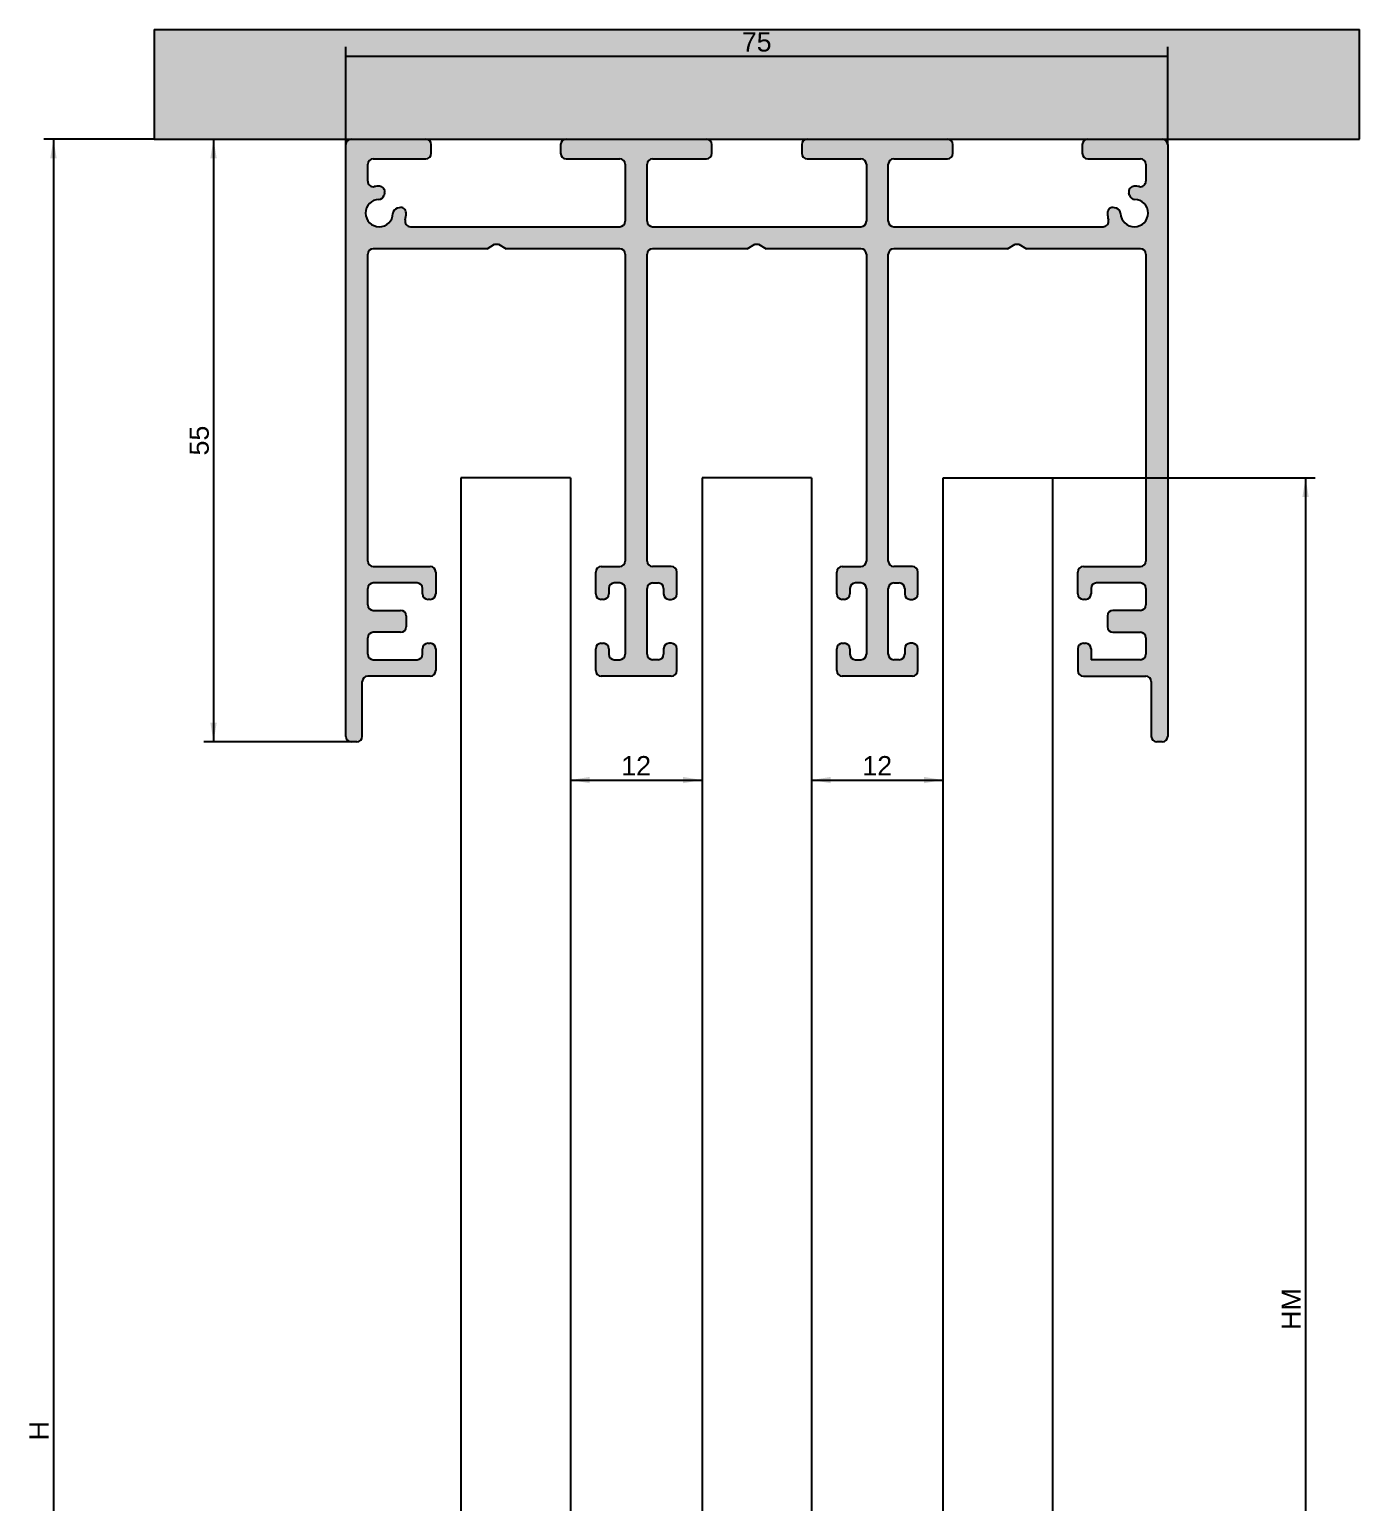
# Model space of a CAD drawing. Header units: millimetres. Extents: x -152 to 557, y 15 to 288.
# Drawn here: x 19.8 to 141.2, y 153.2 to 287.6 of the extents above; entities that cross this region are included whole.
import ezdxf
from ezdxf.enums import TextEntityAlignment as Align

# ---------------------------------------------------------------- set-up
doc = ezdxf.new("R2010")
doc.units = ezdxf.units.MM
doc.layers.add('Default', color=7, linetype='Continuous')
doc.layers.add('DV1_Default', color=7, linetype='Continuous')
doc.styles.add('SEACAD_Arial', font='arial.ttf')
doc.dimstyles.new('ISO', dxfattribs={"dimtxt": 1.75, "dimasz": 1.75, "dimexe": 0.875, "dimexo": 0, "dimgap": 0.4375, "dimtad": 1, "dimtxsty": 'SEACAD_Arial', "dimblk1": '_SE_FILLED', "dimblk2": '_SE_FILLED', "dimsah": 1, "dimcen": 0.875, "dimadec": 0, "dimazin": 0, "dimtfac": 0.5, "dimtdec": 3, "dimtmove": 0, "dimatfit": 3, "dimfxl": 1, "dimarcsym": 0})

# ---------------------------------------------------------------- blocks, each defined once
blk = doc.blocks.new('SE')
at = {"layer": 'DV1_Default', "linetype": 'Continuous'}
blk.add_hatch(color=7, dxfattribs=at).paths.add_polyline_path([(141.1754747988198, 287.5853776399903), (31.17547479870224, 287.5853776399903), (31.17547479872274, 277.5853776399903), (141.1754747988396, 277.5853776399903)])
h = blk.add_hatch(color=7, dxfattribs=at)
edge = h.paths.add_edge_path()
edge.add_line((74.1716420358798, 275.2853776399903), (74.1716420358798, 270.0853776399903))
edge.add_arc((73.6716420358798, 270.0853776399903), 0.5000000000000004, 270, 360, ccw=False)
edge.add_line((73.6716420358798, 269.5853776399903), (54.57854332275965, 269.5853776399903))
edge.add_arc((54.57854332275964, 270.0853776399903), 0.5000000000000004, 165.2716043991028, 270, ccw=False)
edge.add_arc((51.72547479922222, 270.8353776399903), 2.449999999999996, 345.2716043991127, 360.1428344550762)
edge.add_arc((53.67546873988545, 270.8402388514315), 0.4999999999999971, 0.1428344550812645, 105)
edge.add_line((53.54605921733418, 271.3232017645761), (53.34538165582597, 271.2694303740309))
edge.add_arc((53.47479117837725, 270.7864674608864), 0.5000000000000022, 105, 178.3984504009767)
edge.add_arc((51.72547479922222, 270.8353776399903), 1.249999999999997, 91.6015495990203, 358.3984504009806, ccw=False)
edge.add_arc((51.67656462011829, 272.5846940191453), 0.4999999999999987, 271.60154959902, 344.9999999999989)
edge.add_line((52.15952753326282, 272.4552844965941), (52.213298923808, 272.6559620581023))
edge.add_arc((51.73033601066346, 272.7853715806535), 0.4999999999999986, 344.9999999999989, 449.8571655449237)
edge.add_arc((51.72547479922222, 270.8353776399903), 2.45000000000001, 89.85716554492396, 100.7451386598445)
edge.add_arc((51.17547479922222, 273.7336529892282), 0.4999999999999961, 180.0004510560651, 280.745138659844, ccw=False)
edge.add_line((50.67547479923773, 273.7336490530215), (50.67547479922222, 275.2853776399904))
edge.add_arc((51.17547479922222, 275.2853776399903), 0.5000000000000004, 90, 180, ccw=False)
edge.add_line((51.17547479922222, 275.7853776399903), (55.97547479922221, 275.7853776399903))
edge.add_arc((55.97547479922221, 276.2853776399903), 0.5000000000000004, 270, 360)
edge.add_line((56.47547479922221, 276.2853776399903), (56.47547479922221, 277.0853776399903))
edge.add_arc((55.97547479922221, 277.0853776399903), 0.5000000000000004, 0, 90)
edge.add_line((55.97547479922221, 277.5853776399903), (49.17547479922221, 277.5853776399903))
edge.add_arc((49.17547479922222, 277.0853776399903), 0.5000000000000004, 90, 180)
edge.add_line((48.67547479922222, 277.0853776399903), (48.67547479922221, 223.0853776399903))
edge.add_arc((49.17547479922221, 223.0853776399903), 0.5000000000000004, 180, 270)
edge.add_line((49.17547479922221, 222.5853776399903), (49.67547479922221, 222.5853776399903))
edge.add_arc((49.67547479922221, 223.0853776399903), 0.5000000000000004, 270, 360)
edge.add_line((50.17547479922221, 223.0853776399903), (50.17547479922221, 228.0853776399903))
edge.add_arc((50.67547479922221, 228.0853776399903), 0.5000000000000004, 90, 180, ccw=False)
edge.add_line((50.67547479922221, 228.5853776399903), (56.37547479922221, 228.5853776399903))
edge.add_arc((56.37547479922221, 229.0853776399903), 0.5000000000000004, 270, 360)
edge.add_line((56.87547479922221, 229.0853776399903), (56.87547479922221, 231.0853776399903))
edge.add_arc((56.37547479922221, 231.0853776399903), 0.5000000000000004, 0, 90)
edge.add_line((56.37547479922221, 231.5853776399903), (56.17547479922221, 231.5853776399903))
edge.add_arc((56.17547479922222, 231.0853776399903), 0.5000000000000004, 90, 180)
edge.add_line((55.67547479922222, 231.0853776399903), (55.67547479922222, 230.5853776399903))
edge.add_arc((55.17547479922221, 230.5853776399903), 0.5000000000000004, 270, 360, ccw=False)
edge.add_line((55.17547479922221, 230.0853776399903), (51.17547479922221, 230.0853776399903))
edge.add_arc((51.17547479922221, 230.5853776399903), 0.5000000000000004, 180, 270, ccw=False)
edge.add_line((50.67547479922221, 230.5853776399903), (50.67547479922221, 232.0853776399903))
edge.add_arc((51.17547479922221, 232.0853776399903), 0.5000000000000004, 90, 180, ccw=False)
edge.add_line((51.17547479922221, 232.5853776399903), (53.67547479922222, 232.5853776399903))
edge.add_arc((53.67547479922222, 233.0853776399903), 0.5000000000000004, 270, 360)
edge.add_line((54.17547479922222, 233.0853776399903), (54.17547479922222, 234.0853776399903))
edge.add_arc((53.67547479922222, 234.0853776399903), 0.5000000000000004, 0, 90)
edge.add_line((53.67547479922222, 234.5853776399903), (51.17547479922221, 234.5853776399903))
edge.add_arc((51.17547479922221, 235.0853776399903), 0.5000000000000004, 180, 270, ccw=False)
edge.add_line((50.67547479922221, 235.0853776399903), (50.67547479922221, 236.5853776399903))
edge.add_arc((51.17547479922221, 236.5853776399903), 0.5000000000000004, 90, 180, ccw=False)
edge.add_line((51.17547479922221, 237.0853776399903), (55.17547479922221, 237.0853776399903))
edge.add_arc((55.17547479922221, 236.5853776399903), 0.5000000000000004, 0, 90, ccw=False)
edge.add_line((55.67547479922222, 236.5853776399903), (55.67547479922222, 236.0853776399903))
edge.add_arc((56.17547479922222, 236.0853776399903), 0.5000000000000004, 180, 270)
edge.add_line((56.17547479922222, 235.5853776399903), (56.37547479922222, 235.5853776399903))
edge.add_arc((56.37547479922221, 236.0853776399903), 0.5000000000000004, 270, 360)
edge.add_line((56.87547479922221, 236.0853776399903), (56.87547479922221, 238.0853776399903))
edge.add_arc((56.37547479922221, 238.0853776399903), 0.5000000000000004, 0, 89.99999999999918)
edge.add_line((56.37547479922222, 238.5853776399903), (51.17547479922221, 238.5853776399903))
edge.add_arc((51.17547479922221, 239.0853776399903), 0.5000000000000004, 180, 270, ccw=False)
edge.add_line((50.67547479922221, 239.0853776399903), (50.67547479922221, 267.0853776399903))
edge.add_arc((51.17547479922221, 267.0853776399903), 0.5000000000000004, 90, 180, ccw=False)
edge.add_line((51.17547479922221, 267.5853776399903), (61.55753301376657, 267.5853776399903))
edge.add_line((61.55753301376657, 267.5853776399903), (62.25035333679413, 267.9853776399903))
edge.add_line((62.25035333679413, 267.9853776399903), (62.59676349830789, 267.9853776399903))
edge.add_line((62.59676349830789, 267.9853776399903), (63.28958382133547, 267.5853776399903))
edge.add_line((63.28958382133547, 267.5853776399903), (73.6716420358798, 267.5853776399903))
edge.add_arc((73.6716420358798, 267.0853776399903), 0.5000000000000004, 0, 90, ccw=False)
edge.add_line((74.1716420358798, 267.0853776399903), (74.17164203587978, 239.0853776399903))
edge.add_arc((73.67164203587978, 239.0853776399903), 0.5000000000000004, 270, 360, ccw=False)
edge.add_line((73.67164203587978, 238.5853776399903), (71.97164203587978, 238.5853776399903))
edge.add_arc((71.97164203587977, 238.0853776399903), 0.5000000000000004, 90, 180)
edge.add_line((71.47164203587977, 238.0853776399903), (71.47164203587978, 236.0853776399903))
edge.add_arc((71.97164203587977, 236.0853776399903), 0.5000000000000004, 180, 270)
edge.add_line((71.97164203587977, 235.5853776399903), (72.17164203587977, 235.5853776399903))
edge.add_arc((72.17164203587978, 236.0853776399903), 0.5000000000000004, 270, 360)
edge.add_line((72.67164203587978, 236.0853776399903), (72.67164203587978, 236.5853776399903))
edge.add_arc((73.17164203587978, 236.5853776399903), 0.499999999999997, 90, 180, ccw=False)
edge.add_line((73.17164203587978, 237.0853776399903), (73.67164203587978, 237.0853776399903))
edge.add_arc((73.67164203587978, 236.5853776399903), 0.5000000000000004, 0, 90, ccw=False)
edge.add_line((74.17164203587978, 236.5853776399903), (74.17164203587978, 230.5853776399903))
edge.add_arc((73.67164203587978, 230.5853776399903), 0.5000000000000004, 270, 360, ccw=False)
edge.add_line((73.67164203587978, 230.0853776399903), (73.17164203587978, 230.0853776399903))
edge.add_arc((73.17164203587978, 230.5853776399903), 0.5000000000000004, 180, 270, ccw=False)
edge.add_line((72.67164203587978, 230.5853776399903), (72.67164203587978, 231.0853776399903))
edge.add_arc((72.17164203587978, 231.0853776399903), 0.499999999999997, 0, 90)
edge.add_line((72.17164203587978, 231.5853776399903), (71.97164203587978, 231.5853776399903))
edge.add_arc((71.97164203587977, 231.0853776399903), 0.5000000000000004, 90, 180)
edge.add_line((71.47164203587977, 231.0853776399903), (71.47164203587977, 229.0853776399903))
edge.add_arc((71.97164203587977, 229.0853776399903), 0.5000000000000004, 180, 270)
edge.add_line((71.97164203587977, 228.5853776399903), (78.37164203587976, 228.5853776399903))
edge.add_arc((78.37164203587976, 229.0853776399903), 0.5000000000000004, 270, 360)
edge.add_line((78.87164203587976, 229.0853776399903), (78.87164203587976, 231.0853776399903))
edge.add_arc((78.37164203587976, 231.0853776399903), 0.499999999999997, 0, 90)
edge.add_line((78.37164203587976, 231.5853776399903), (78.17164203587977, 231.5853776399903))
edge.add_arc((78.17164203587977, 231.0853776399903), 0.5000000000000004, 90, 180)
edge.add_line((77.67164203587977, 231.0853776399903), (77.67164203587977, 230.5853776399903))
edge.add_arc((77.17164203587978, 230.5853776399903), 0.499999999999997, 270, 360, ccw=False)
edge.add_line((77.17164203587978, 230.0853776399903), (76.67164203587978, 230.0853776399903))
edge.add_arc((76.67164203587977, 230.5853776399903), 0.5000000000000004, 180, 270, ccw=False)
edge.add_line((76.17164203587977, 230.5853776399903), (76.17164203587978, 236.5853776399903))
edge.add_arc((76.67164203587977, 236.5853776399903), 0.499999999999997, 90, 180, ccw=False)
edge.add_line((76.67164203587977, 237.0853776399903), (77.17164203587977, 237.0853776399903))
edge.add_arc((77.17164203587978, 236.5853776399903), 0.5000000000000004, 0, 90, ccw=False)
edge.add_line((77.67164203587978, 236.5853776399903), (77.67164203587977, 236.0853776399903))
edge.add_arc((78.17164203587977, 236.0853776399903), 0.5000000000000004, 180, 270)
edge.add_line((78.17164203587977, 235.5853776399903), (78.37164203587976, 235.5853776399903))
edge.add_arc((78.37164203587976, 236.0853776399903), 0.5000000000000004, 270, 360)
edge.add_line((78.87164203587976, 236.0853776399903), (78.87164203587976, 238.0853776399903))
edge.add_arc((78.37164203587976, 238.0853776399903), 0.499999999999997, 0, 90)
edge.add_line((78.37164203587976, 238.5853776399903), (76.67164203587977, 238.5853776399903))
edge.add_arc((76.67164203587977, 239.0853776399903), 0.5000000000000004, 180, 270, ccw=False)
edge.add_line((76.17164203587977, 239.0853776399903), (76.17164203587978, 267.0853776399903))
edge.add_arc((76.67164203587978, 267.0853776399903), 0.5000000000000004, 90, 180, ccw=False)
edge.add_line((76.67164203587978, 267.5853776399903), (85.30561663209548, 267.5853776399903))
edge.add_line((85.30561663209548, 267.5853776399903), (85.99843695512304, 267.9853776399903))
edge.add_line((85.99843695512304, 267.9853776399903), (86.34484711663679, 267.9853776399903))
edge.add_line((86.34484711663679, 267.9853776399903), (87.03766743966435, 267.5853776399903))
edge.add_line((87.03766743966435, 267.5853776399903), (95.67164203588005, 267.5853776399903))
edge.add_arc((95.67164203588005, 267.0853776399903), 0.5000000000000004, 0, 90, ccw=False)
edge.add_line((96.17164203588005, 267.0853776399903), (96.17164203588005, 239.0853776399903))
edge.add_arc((95.67164203588005, 239.0853776399903), 0.5000000000000004, 270, 360, ccw=False)
edge.add_line((95.67164203588005, 238.5853776399903), (93.97164203588005, 238.5853776399903))
edge.add_arc((93.97164203588001, 238.0853776399903), 0.5000000000000004, 90, 180)
edge.add_line((93.47164203588001, 238.0853776399903), (93.47164203588005, 236.0853776399903))
edge.add_arc((93.97164203588001, 236.0853776399903), 0.4999999999999935, 180, 270)
edge.add_line((93.97164203588001, 235.5853776399903), (94.17164203588005, 235.5853776399903))
edge.add_arc((94.17164203588005, 236.0853776399903), 0.5000000000000004, 270, 360)
edge.add_line((94.67164203588005, 236.0853776399903), (94.67164203588005, 236.5853776399903))
edge.add_arc((95.17164203588005, 236.5853776399903), 0.5000000000000004, 90, 180, ccw=False)
edge.add_line((95.17164203588005, 237.0853776399903), (95.67164203588005, 237.0853776399903))
edge.add_arc((95.67164203588005, 236.5853776399903), 0.5000000000000004, 0, 90, ccw=False)
edge.add_line((96.17164203588005, 236.5853776399903), (96.17164203588005, 230.5853776399903))
edge.add_arc((95.67164203588005, 230.5853776399903), 0.4999999999999935, 270, 360, ccw=False)
edge.add_line((95.67164203588005, 230.0853776399903), (95.17164203588005, 230.0853776399903))
edge.add_arc((95.17164203588005, 230.5853776399903), 0.5000000000000004, 180, 270, ccw=False)
edge.add_line((94.67164203588005, 230.5853776399903), (94.67164203588005, 231.0853776399903))
edge.add_arc((94.17164203588005, 231.0853776399903), 0.4999999999999935, 0, 90)
edge.add_line((94.17164203588005, 231.5853776399903), (93.97164203588005, 231.5853776399903))
edge.add_arc((93.97164203588001, 231.0853776399903), 0.5000000000000004, 90, 180)
edge.add_line((93.47164203588001, 231.0853776399903), (93.47164203588005, 229.0853776399903))
edge.add_arc((93.97164203588001, 229.0853776399903), 0.4999999999999935, 180, 270)
edge.add_line((93.97164203588001, 228.5853776399903), (100.37164203588, 228.5853776399903))
edge.add_arc((100.37164203588, 229.0853776399903), 0.5000000000000004, 270, 360)
edge.add_line((100.87164203588, 229.0853776399903), (100.87164203588, 231.0853776399903))
edge.add_arc((100.37164203588, 231.0853776399903), 0.5000000000000004, 0, 90)
edge.add_line((100.37164203588, 231.5853776399903), (100.17164203588, 231.5853776399903))
edge.add_arc((100.17164203588, 231.0853776399903), 0.5000000000000004, 90, 180)
edge.add_line((99.67164203588005, 231.0853776399903), (99.67164203588005, 230.5853776399903))
edge.add_arc((99.17164203588005, 230.5853776399903), 0.5000000000000004, 270, 360, ccw=False)
edge.add_line((99.17164203588005, 230.0853776399903), (98.67164203588005, 230.0853776399903))
edge.add_arc((98.67164203588005, 230.5853776399903), 0.5000000000000004, 180, 270, ccw=False)
edge.add_line((98.17164203588005, 230.5853776399903), (98.17164203588005, 236.5853776399903))
edge.add_arc((98.67164203588005, 236.5853776399903), 0.5000000000000004, 90, 180, ccw=False)
edge.add_line((98.67164203588005, 237.0853776399903), (99.17164203588005, 237.0853776399903))
edge.add_arc((99.17164203588005, 236.5853776399903), 0.5000000000000004, 0, 90, ccw=False)
edge.add_line((99.67164203588005, 236.5853776399903), (99.67164203588005, 236.0853776399903))
edge.add_arc((100.17164203588, 236.0853776399903), 0.5000000000000004, 180, 270)
edge.add_line((100.17164203588, 235.5853776399903), (100.37164203588, 235.5853776399903))
edge.add_arc((100.37164203588, 236.0853776399903), 0.5000000000000004, 270, 360)
edge.add_line((100.87164203588, 236.0853776399903), (100.87164203588, 238.0853776399903))
edge.add_arc((100.37164203588, 238.0853776399903), 0.5000000000000004, 0, 90)
edge.add_line((100.37164203588, 238.5853776399903), (98.67164203588005, 238.5853776399903))
edge.add_arc((98.67164203588005, 239.0853776399903), 0.5000000000000004, 180, 270, ccw=False)
edge.add_line((98.17164203588005, 239.0853776399903), (98.17164203588005, 267.0853776399903))
edge.add_arc((98.67164203588005, 267.0853776399903), 0.5000000000000004, 90, 180, ccw=False)
edge.add_line((98.67164203588005, 267.5853776399903), (109.0575330137667, 267.5853776399902))
edge.add_line((109.0575330137667, 267.5853776399902), (109.7503533367942, 267.9853776399903))
edge.add_line((109.7503533367942, 267.9853776399903), (110.096763498308, 267.9853776399903))
edge.add_line((110.096763498308, 267.9853776399903), (110.7895838213356, 267.5853776399903))
edge.add_line((110.7895838213356, 267.5853776399903), (121.1754747992222, 267.5853776399903))
edge.add_arc((121.1754747992222, 267.0853776399903), 0.4999999999999727, 0, 90, ccw=False)
edge.add_line((121.6754747992222, 267.0853776399903), (121.6754747992222, 239.0853776399903))
edge.add_arc((121.1754747992222, 239.0853776399903), 0.5000000000000004, 270, 360, ccw=False)
edge.add_line((121.1754747992222, 238.5853776399903), (115.9754747992222, 238.5853776399903))
edge.add_arc((115.9754747992222, 238.0853776399903), 0.5000000000000004, 90, 180)
edge.add_line((115.4754747992222, 238.0853776399903), (115.4754747992222, 236.0853776399903))
edge.add_arc((115.9754747992222, 236.0853776399903), 0.5000000000000004, 180, 270)
edge.add_line((115.9754747992222, 235.5853776399903), (116.1754747992222, 235.5853776399903))
edge.add_arc((116.1754747992222, 236.0853776399903), 0.4999999999999727, 270, 360)
edge.add_line((116.6754747992222, 236.0853776399903), (116.6754747992222, 236.5853776399903))
edge.add_arc((117.1754747992222, 236.5853776399903), 0.5000000000000004, 90, 180, ccw=False)
edge.add_line((117.1754747992222, 237.0853776399903), (121.1754747992222, 237.0853776399903))
edge.add_arc((121.1754747992222, 236.5853776399903), 0.5000000000000004, 0, 90, ccw=False)
edge.add_line((121.6754747992222, 236.5853776399903), (121.6754747992222, 235.0853776399903))
edge.add_arc((121.1754747992222, 235.0853776399903), 0.5000000000000004, 270, 360, ccw=False)
edge.add_line((121.1754747992222, 234.5853776399903), (118.6754747992222, 234.5853776399903))
edge.add_arc((118.6754747992222, 234.0853776399903), 0.5000000000000004, 90, 180)
edge.add_line((118.1754747992222, 234.0853776399903), (118.1754747992222, 233.0853776399903))
edge.add_arc((118.6754747992222, 233.0853776399903), 0.5000000000000004, 180, 270)
edge.add_line((118.6754747992222, 232.5853776399903), (121.1754747992222, 232.5853776399903))
edge.add_arc((121.1754747992222, 232.0853776399903), 0.5000000000000004, 0, 90, ccw=False)
edge.add_line((121.6754747992222, 232.0853776399903), (121.6754747992222, 230.5853776399903))
edge.add_arc((121.1754747992222, 230.5853776399903), 0.5000000000000004, 270, 360, ccw=False)
edge.add_line((121.1754747992222, 230.0853776399903), (116.6754747992222, 230.0853776399903))
edge.add_line((116.6754747992222, 230.0853776399903), (116.6754747992222, 231.0853776399903))
edge.add_arc((116.1754747992222, 231.0853776399903), 0.5000000000000004, 0, 90)
edge.add_line((116.1754747992222, 231.5853776399903), (115.9754747992222, 231.5853776399903))
edge.add_arc((115.9754747992222, 231.0853776399903), 0.5000000000000004, 90, 180)
edge.add_line((115.4754747992222, 231.0853776399903), (115.4754747992222, 229.0853776399903))
edge.add_arc((115.9754747992222, 229.0853776399903), 0.5000000000000004, 180, 270)
edge.add_line((115.9754747992222, 228.5853776399903), (121.6754747992222, 228.5853776399903))
edge.add_arc((121.6754747992222, 228.0853776399903), 0.5000000000000004, 0, 90, ccw=False)
edge.add_line((122.1754747992222, 228.0853776399903), (122.1754747992222, 223.0853776399903))
edge.add_arc((122.6754747992222, 223.0853776399903), 0.5000000000000004, 180, 270)
edge.add_line((122.6754747992222, 222.5853776399903), (123.1754747992222, 222.5853776399903))
edge.add_arc((123.1754747992222, 223.0853776399903), 0.5000000000000004, 270, 360)
edge.add_line((123.6754747992222, 223.0853776399903), (123.6754747992222, 277.0853776399903))
edge.add_arc((123.1754747992222, 277.0853776399903), 0.5000000000000004, 0, 90)
edge.add_line((123.1754747992222, 277.5853776399903), (116.3754747992222, 277.5853776399903))
edge.add_arc((116.3754747992222, 277.0853776399903), 0.5000000000000004, 90, 180)
edge.add_line((115.8754747992222, 277.0853776399903), (115.8754747992222, 276.2853776399903))
edge.add_arc((116.3754747992222, 276.2853776399903), 0.5000000000000004, 180, 270)
edge.add_line((116.3754747992222, 275.7853776399903), (121.1754747992222, 275.7853776399903))
edge.add_arc((121.1754747992222, 275.2853776399903), 0.5000000000000004, 0, 90, ccw=False)
edge.add_line((121.6754747992222, 275.2853776399903), (121.6754747992222, 273.7336490530213))
edge.add_arc((121.1754747992222, 273.7336529892282), 0.5000000000154942, 259.2548613401567, 359.99954894392835, ccw=False)
edge.add_arc((120.6254747992222, 270.8353776399903), 2.449999999999982, 79.25486134015541, 90.1428344550769)
edge.add_arc((120.620613587781, 272.7853715806535), 0.4999999999999901, 90.14283445507805, 195.0000000000016)
edge.add_line((120.1376506746364, 272.6559620581023), (120.1914220651816, 272.4552844965941))
edge.add_arc((120.6743849783261, 272.5846940191453), 0.5000000000000058, 195.0000000000007, 268.3984504009816)
edge.add_arc((120.6254747992222, 270.8353776399903), 1.249999999999997, -178.39845040098055, 88.39845040097998, ccw=False)
edge.add_arc((118.8761584200672, 270.7864674608863), 0.4999999999999993, 1.601549599029845, 75.00000000000243)
edge.add_line((119.0055679426185, 271.2694303740309), (118.8048903811102, 271.3232017645761))
edge.add_arc((118.675480858559, 270.8402388514315), 0.5000000000000022, 74.99999999999926, 179.8571655449187)
edge.add_arc((120.6254747992222, 270.8353776399903), 2.45000000000001, 179.8571655449238, 194.7283956008885)
edge.add_arc((117.7724062756848, 270.0853776399903), 0.4999999999999986, -90, 14.728395600890678, ccw=False)
edge.add_line((117.7724062756848, 269.5853776399903), (98.67164203588005, 269.5853776399903))
edge.add_arc((98.67164203588005, 270.0853776399903), 0.4999999999999727, 180, 270, ccw=False)
edge.add_line((98.17164203588007, 270.0853776399903), (98.17164203588005, 275.2853776399903))
edge.add_arc((98.67164203588005, 275.2853776399903), 0.5000000000000004, 90, 180, ccw=False)
edge.add_line((98.67164203588005, 275.7853776399903), (103.57164203588, 275.7853776399903))
edge.add_arc((103.57164203588, 276.2853776399903), 0.5000000000000004, 270, 360)
edge.add_line((104.07164203588, 276.2853776399903), (104.07164203588, 277.0853776399903))
edge.add_arc((103.57164203588, 277.0853776399903), 0.5000000000000004, 0, 90)
edge.add_line((103.57164203588, 277.5853776399903), (90.77164203588006, 277.5853776399903))
edge.add_arc((90.77164203588006, 277.0853776399903), 0.5000000000000004, 90, 180)
edge.add_line((90.27164203588006, 277.0853776399903), (90.27164203588005, 276.2853776399903))
edge.add_arc((90.77164203588005, 276.2853776399903), 0.5000000000000004, 180, 270)
edge.add_line((90.77164203588005, 275.7853776399903), (95.67164203588005, 275.7853776399903))
edge.add_arc((95.67164203588005, 275.2853776399903), 0.5000000000000004, 0, 90, ccw=False)
edge.add_line((96.17164203588005, 275.2853776399903), (96.17164203588005, 270.0853776399903))
edge.add_arc((95.67164203588005, 270.0853776399903), 0.5000000000000004, 270, 360, ccw=False)
edge.add_line((95.67164203588005, 269.5853776399903), (76.67164203587978, 269.5853776399903))
edge.add_arc((76.67164203587978, 270.0853776399903), 0.5000000000000004, 180, 270, ccw=False)
edge.add_line((76.17164203587978, 270.0853776399903), (76.17164203587978, 275.2853776399903))
edge.add_arc((76.67164203587978, 275.2853776399903), 0.5000000000000004, 90, 180, ccw=False)
edge.add_line((76.67164203587978, 275.7853776399903), (81.57164203587979, 275.7853776399903))
edge.add_arc((81.57164203587979, 276.2853776399903), 0.5000000000000004, 270, 360)
edge.add_line((82.07164203587979, 276.2853776399903), (82.07164203587979, 277.0853776399903))
edge.add_arc((81.57164203587979, 277.0853776399903), 0.5000000000000004, 0, 90)
edge.add_line((81.57164203587979, 277.5853776399903), (68.7716420358798, 277.5853776399903))
edge.add_arc((68.7716420358798, 277.0853776399903), 0.4999999999999727, 90, 180)
edge.add_line((68.27164203587982, 277.0853776399903), (68.2716420358798, 276.2853776399903))
edge.add_arc((68.7716420358798, 276.2853776399903), 0.5000000000000004, 180, 270)
edge.add_line((68.7716420358798, 275.7853776399903), (73.6716420358798, 275.7853776399903))
edge.add_arc((73.6716420358798, 275.2853776399903), 0.4999999999999727, 0, 90, ccw=False)
at = {"layer": 'DV1_Default', "color": 7, "linetype": 'Continuous'}
for p, q in [((31.1754747987, 287.58537764), (141.1754747988, 287.58537764)), ((31.1754747987, 287.58537764), (31.1754747987, 277.58537764)), ((141.1754747988, 277.58537764), (141.1754747988, 287.58537764)), ((31.1754747987, 277.58537764), (141.1754747988, 277.58537764)), ((48.6754747992, 223.08537764), (48.6754747992, 277.08537764)), ((49.1754747992, 277.58537764), (55.9754747992, 277.58537764)), ((56.4754747992, 276.28537764), (56.4754747992, 277.08537764)), ((68.2716420359, 277.08537764), (68.2716420359, 276.28537764)), ((68.7716420359, 277.58537764), (81.5716420359, 277.58537764)), ((82.0716420359, 276.28537764), (82.0716420359, 277.08537764)), ((90.2716420359, 277.08537764), (90.2716420359, 276.28537764)), ((104.0716420359, 276.28537764), (104.0716420359, 277.08537764)), ((115.8754747992, 277.08537764), (115.8754747992, 276.28537764)), ((116.3754747992, 277.58537764), (123.1754747992, 277.58537764)), ((123.6754747992, 277.08537764), (123.6754747992, 223.08537764)), ((51.1754747992, 275.78537764), (55.9754747992, 275.78537764)), ((68.7716420359, 275.78537764), (73.6716420359, 275.78537764)), ((76.6716420359, 275.78537764), (81.5716420359, 275.78537764)), ((90.7716420359, 275.78537764), (95.6716420359, 275.78537764)), ((98.6716420359, 275.78537764), (103.5716420359, 275.78537764)), ((116.3754747992, 275.78537764), (121.1754747992, 275.78537764)), ((50.6754747992, 273.733649053), (50.6754747992, 275.28537764)), ((74.1716420359, 275.28537764), (74.1716420359, 270.08537764)), ((76.1716420359, 270.08537764), (76.1716420359, 275.28537764)), ((96.1716420359, 275.28537764), (96.1716420359, 270.08537764)), ((98.1716420359, 270.08537764), (98.1716420359, 275.28537764)), ((121.6754747992, 275.28537764), (121.6754747992, 273.733649053)), ((52.2132989238, 272.6559620581), (52.1595275333, 272.4552844966)), ((120.1914220652, 272.4552844966), (120.1376506746, 272.6559620581)), ((53.5460592173, 271.3232017646), (53.3453816558, 271.269430374)), ((119.0055679426, 271.269430374), (118.8048903811, 271.3232017646)), ((54.57854332279999, 269.58537764), (73.6716420359, 269.58537764)), ((76.6716420359, 269.58537764), (95.6716420359, 269.58537764)), ((98.6716420359, 269.58537764), (117.7724062757, 269.58537764)), ((61.5575330138, 267.58537764), (51.1754747992, 267.58537764)), ((61.5575330138, 267.58537764), (62.2503533368, 267.98537764)), ((62.2503533368, 267.98537764), (62.5967634983, 267.98537764)), ((62.5967634983, 267.98537764), (63.2895838213, 267.58537764)), ((73.6716420359, 267.58537764), (63.2895838213, 267.58537764)), ((85.3056166321, 267.58537764), (76.6716420359, 267.58537764)), ((85.3056166321, 267.58537764), (85.9984369551, 267.98537764)), ((85.9984369551, 267.98537764), (86.3448471166, 267.98537764)), ((86.3448471166, 267.98537764), (87.03766743969999, 267.58537764)), ((95.6716420359, 267.58537764), (87.03766743969999, 267.58537764)), ((109.0575330138, 267.58537764), (98.6716420359, 267.58537764)), ((109.0575330138, 267.58537764), (109.7503533368, 267.98537764)), ((109.7503533368, 267.98537764), (110.0967634983, 267.98537764)), ((110.0967634983, 267.98537764), (110.7895838213, 267.58537764)), ((121.1754747992, 267.58537764), (110.7895838213, 267.58537764)), ((50.6754747992, 239.08537764), (50.6754747992, 267.08537764)), ((74.1716420359, 267.08537764), (74.1716420359, 239.08537764)), ((76.1716420359, 239.08537764), (76.1716420359, 267.08537764)), ((96.1716420359, 267.08537764), (96.1716420359, 239.08537764)), ((98.1716420359, 239.08537764), (98.1716420359, 267.08537764)), ((121.6754747992, 267.08537764), (121.6754747992, 239.08537764)), ((59.1754747987, 246.6853045314), (59.1754747987, 117.1853045314)), ((69.1754747987, 246.6853045314), (59.1754747987, 246.6853045314)), ((69.1754747987, 246.6853045314), (69.1754747987, 117.1853045314)), ((81.1754747987, 246.6853045308), (81.1754747987, 117.1853045308)), ((91.17547479870001, 246.6853045308), (81.1754747987, 246.6853045308)), ((91.17547479870001, 246.6853045308), (91.17547479870001, 117.1853045308)), ((103.1754747995, 117.1853045314), (103.1754747995, 246.6853045314)), ((103.1754747995, 246.6853045314), (113.1754747995, 246.6853045314)), ((113.1754747995, 117.1853045314), (113.1754747995, 246.6853045314)), ((51.1754747992, 238.58537764), (56.3754747992, 238.58537764)), ((56.8754747992, 238.08537764), (56.8754747992, 236.08537764)), ((71.4716420359, 236.08537764), (71.4716420359, 238.08537764)), ((71.9716420359, 238.58537764), (73.6716420359, 238.58537764)), ((78.3716420359, 238.58537764), (76.6716420359, 238.58537764)), ((78.8716420359, 236.08537764), (78.8716420359, 238.08537764)), ((93.4716420359, 236.08537764), (93.4716420359, 238.08537764)), ((93.9716420359, 238.58537764), (95.6716420359, 238.58537764)), ((100.3716420359, 238.58537764), (98.6716420359, 238.58537764)), ((100.8716420359, 236.08537764), (100.8716420359, 238.08537764)), ((115.4754747992, 236.08537764), (115.4754747992, 238.08537764)), ((115.9754747992, 238.58537764), (121.1754747992, 238.58537764)), ((50.6754747992, 235.08537764), (50.6754747992, 236.58537764)), ((55.1754747992, 237.08537764), (51.1754747992, 237.08537764)), ((55.6754747992, 236.08537764), (55.6754747992, 236.58537764)), ((72.6716420359, 236.58537764), (72.6716420359, 236.08537764)), ((73.6716420359, 237.08537764), (73.1716420359, 237.08537764)), ((74.1716420359, 236.58537764), (74.1716420359, 230.58537764)), ((76.1716420359, 230.58537764), (76.1716420359, 236.58537764)), ((76.6716420359, 237.08537764), (77.1716420359, 237.08537764)), ((77.6716420359, 236.58537764), (77.6716420359, 236.08537764)), ((94.6716420359, 236.58537764), (94.6716420359, 236.08537764)), ((95.6716420359, 237.08537764), (95.1716420359, 237.08537764)), ((96.1716420359, 236.58537764), (96.1716420359, 230.58537764)), ((98.1716420359, 230.58537764), (98.1716420359, 236.58537764)), ((98.6716420359, 237.08537764), (99.1716420359, 237.08537764)), ((99.6716420359, 236.58537764), (99.6716420359, 236.08537764)), ((116.6754747992, 236.58537764), (116.6754747992, 236.08537764)), ((121.1754747992, 237.08537764), (117.1754747992, 237.08537764)), ((121.6754747992, 236.58537764), (121.6754747992, 235.08537764)), ((56.3754747992, 235.58537764), (56.1754747992, 235.58537764)), ((72.1716420359, 235.58537764), (71.9716420359, 235.58537764)), ((78.1716420359, 235.58537764), (78.3716420359, 235.58537764)), ((94.1716420359, 235.58537764), (93.9716420359, 235.58537764)), ((100.1716420359, 235.58537764), (100.3716420359, 235.58537764)), ((116.1754747992, 235.58537764), (115.9754747992, 235.58537764)), ((51.1754747992, 234.58537764), (53.6754747992, 234.58537764)), ((54.1754747992, 234.08537764), (54.1754747992, 233.08537764)), ((118.1754747992, 234.08537764), (118.1754747992, 233.08537764)), ((121.1754747992, 234.58537764), (118.6754747992, 234.58537764)), ((53.6754747992, 232.58537764), (51.1754747992, 232.58537764)), ((118.6754747992, 232.58537764), (121.1754747992, 232.58537764)), ((50.6754747992, 230.58537764), (50.6754747992, 232.08537764)), ((56.1754747992, 231.58537764), (56.3754747992, 231.58537764)), ((71.9716420359, 231.58537764), (72.1716420359, 231.58537764)), ((78.3716420359, 231.58537764), (78.1716420359, 231.58537764)), ((93.9716420359, 231.58537764), (94.1716420359, 231.58537764)), ((100.3716420359, 231.58537764), (100.1716420359, 231.58537764)), ((115.9754747992, 231.58537764), (116.1754747992, 231.58537764)), ((121.6754747992, 232.08537764), (121.6754747992, 230.58537764)), ((51.1754747992, 230.08537764), (55.1754747992, 230.08537764)), ((55.6754747992, 230.58537764), (55.6754747992, 231.08537764)), ((56.8754747992, 231.08537764), (56.8754747992, 229.08537764)), ((71.4716420359, 229.08537764), (71.4716420359, 231.08537764)), ((72.6716420359, 231.08537764), (72.6716420359, 230.58537764)), ((73.1716420359, 230.08537764), (73.6716420359, 230.08537764)), ((77.1716420359, 230.08537764), (76.6716420359, 230.08537764)), ((77.6716420359, 231.08537764), (77.6716420359, 230.58537764)), ((78.8716420359, 229.08537764), (78.8716420359, 231.08537764)), ((93.4716420359, 229.08537764), (93.4716420359, 231.08537764)), ((94.6716420359, 231.08537764), (94.6716420359, 230.58537764)), ((95.1716420359, 230.08537764), (95.6716420359, 230.08537764)), ((99.1716420359, 230.08537764), (98.6716420359, 230.08537764)), ((99.6716420359, 231.08537764), (99.6716420359, 230.58537764)), ((100.8716420359, 229.08537764), (100.8716420359, 231.08537764)), ((115.4754747992, 231.08537764), (115.4754747992, 229.08537764)), ((116.6754747992, 231.08537764), (116.6754747992, 230.08537764)), ((121.1754747992, 230.08537764), (116.6754747992, 230.08537764)), ((56.3754747992, 228.58537764), (50.6754747992, 228.58537764)), ((78.3716420359, 228.58537764), (71.9716420359, 228.58537764)), ((100.3716420359, 228.58537764), (93.9716420359, 228.58537764)), ((115.9754747992, 228.58537764), (121.6754747992, 228.58537764)), ((50.1754747992, 223.08537764), (50.1754747992, 228.08537764)), ((122.1754747992, 228.08537764), (122.1754747992, 223.08537764)), ((49.6754747992, 222.58537764), (49.1754747992, 222.58537764)), ((123.1754747992, 222.58537764), (122.6754747992, 222.58537764))]:
    blk.add_line(p, q, dxfattribs=at)
for centre, radius, start, end in [((49.1754747992, 277.08537764), 0.5000000000000004, 90, 180), ((55.9754747992, 277.08537764), 0.5000000000000004, 0, 90), ((68.7716420359, 277.08537764), 0.4999999999999727, 90, 180), ((81.5716420359, 277.08537764), 0.5000000000000004, 0, 90), ((90.7716420359, 277.08537764), 0.5000000000000004, 90, 180), ((103.5716420359, 277.08537764), 0.5000000000000004, 0, 90), ((116.3754747992, 277.08537764), 0.5000000000000004, 90, 180), ((123.1754747992, 277.08537764), 0.5000000000000004, 0, 90), ((51.1754747992, 275.28537764), 0.5000000000000004, 90, 180), ((55.9754747992, 276.28537764), 0.5000000000000004, 270, 0), ((68.7716420359, 276.28537764), 0.5000000000000004, 180, 270), ((73.6716420359, 275.28537764), 0.4999999999999727, 0, 90), ((76.6716420359, 275.28537764), 0.5000000000000004, 90, 180), ((81.5716420359, 276.28537764), 0.5000000000000004, 270, 0), ((90.7716420359, 276.28537764), 0.5000000000000004, 180, 270), ((95.6716420359, 275.28537764), 0.5000000000000004, 0, 90), ((98.6716420359, 275.28537764), 0.5000000000000004, 90, 180), ((103.5716420359, 276.28537764), 0.5000000000000004, 270, 0), ((116.3754747992, 276.28537764), 0.5000000000000004, 180, 270), ((121.1754747992, 275.28537764), 0.5000000000000004, 0, 90), ((51.1754747992, 273.7336529892), 0.4999999999999961, 180.0004510561, 280.7451386598), ((51.7254747992, 270.83537764), 2.45000000000001, 89.8571655449, 100.7451386598), ((51.7303360107, 272.7853715807), 0.4999999999999986, 345, 89.8571655449), ((120.6206135878, 272.7853715807), 0.4999999999999901, 90.1428344551, 195), ((120.6254747992, 270.83537764), 2.449999999999982, 79.25486134020001, 90.1428344551), ((121.1754747992, 273.7336529892), 0.5000000000154942, 259.2548613402, 359.9995489439), ((51.7254747992, 270.83537764), 1.249999999999997, 91.601549599, 358.398450401), ((51.6765646201, 272.5846940191), 0.4999999999999987, 271.601549599, 345), ((120.6254747992, 270.83537764), 1.249999999999997, 181.601549599, 88.398450401), ((120.6743849783, 272.5846940191), 0.5000000000000058, 195, 268.398450401), ((53.4747911784, 270.7864674609), 0.5000000000000022, 105, 178.398450401), ((53.6754687399, 270.8402388514), 0.4999999999999971, 0.1428344551, 105), ((54.57854332279999, 270.08537764), 0.5000000000000004, 165.2716043991, 270), ((51.7254747992, 270.83537764), 2.449999999999996, 345.2716043991001, 0.1428344551), ((117.7724062757, 270.08537764), 0.4999999999999986, 270, 14.7283956009), ((120.6254747992, 270.83537764), 2.45000000000001, 179.8571655449, 194.7283956009), ((118.6754808586, 270.8402388514), 0.5000000000000022, 75.00000000000001, 179.8571655449), ((118.8761584201, 270.7864674609), 0.4999999999999993, 1.601549599, 75.00000000000001), ((73.6716420359, 270.08537764), 0.5000000000000004, 270, 0), ((76.6716420359, 270.08537764), 0.5000000000000004, 180, 270), ((95.6716420359, 270.08537764), 0.5000000000000004, 270, 0), ((98.6716420359, 270.08537764), 0.4999999999999727, 180, 270), ((51.1754747992, 267.08537764), 0.5000000000000004, 90, 180), ((73.6716420359, 267.08537764), 0.5000000000000004, 0, 90), ((76.6716420359, 267.08537764), 0.5000000000000004, 90, 180), ((95.6716420359, 267.08537764), 0.5000000000000004, 0, 90), ((98.6716420359, 267.08537764), 0.5000000000000004, 90, 180), ((121.1754747992, 267.08537764), 0.4999999999999727, 0, 90), ((51.1754747992, 239.08537764), 0.5000000000000004, 180, 270), ((56.3754747992, 238.08537764), 0.5000000000000004, 0, 90), ((71.9716420359, 238.08537764), 0.5000000000000004, 90, 180), ((73.6716420359, 239.08537764), 0.5000000000000004, 270, 0), ((76.6716420359, 239.08537764), 0.5000000000000004, 180, 270), ((78.3716420359, 238.08537764), 0.499999999999997, 0, 90), ((93.9716420359, 238.08537764), 0.5000000000000004, 90, 180), ((95.6716420359, 239.08537764), 0.5000000000000004, 270, 0), ((98.6716420359, 239.08537764), 0.5000000000000004, 180, 270), ((100.3716420359, 238.08537764), 0.5000000000000004, 0, 90), ((115.9754747992, 238.08537764), 0.5000000000000004, 90, 180), ((121.1754747992, 239.08537764), 0.5000000000000004, 270, 0), ((51.1754747992, 236.58537764), 0.5000000000000004, 90, 180), ((55.1754747992, 236.58537764), 0.5000000000000004, 0, 90), ((73.1716420359, 236.58537764), 0.499999999999997, 90, 180), ((73.6716420359, 236.58537764), 0.5000000000000004, 0, 90), ((76.6716420359, 236.58537764), 0.499999999999997, 90, 180), ((77.1716420359, 236.58537764), 0.5000000000000004, 0, 90), ((95.1716420359, 236.58537764), 0.5000000000000004, 90, 180), ((95.6716420359, 236.58537764), 0.5000000000000004, 0, 90), ((98.6716420359, 236.58537764), 0.5000000000000004, 90, 180), ((99.1716420359, 236.58537764), 0.5000000000000004, 0, 90), ((117.1754747992, 236.58537764), 0.5000000000000004, 90, 180), ((121.1754747992, 236.58537764), 0.5000000000000004, 0, 90), ((56.1754747992, 236.08537764), 0.5000000000000004, 180, 270), ((56.3754747992, 236.08537764), 0.5000000000000004, 270, 0), ((71.9716420359, 236.08537764), 0.5000000000000004, 180, 270), ((72.1716420359, 236.08537764), 0.5000000000000004, 270, 0), ((78.1716420359, 236.08537764), 0.5000000000000004, 180, 270), ((78.3716420359, 236.08537764), 0.5000000000000004, 270, 0), ((93.9716420359, 236.08537764), 0.4999999999999935, 180, 270), ((94.1716420359, 236.08537764), 0.5000000000000004, 270, 0), ((100.1716420359, 236.08537764), 0.5000000000000004, 180, 270), ((100.3716420359, 236.08537764), 0.5000000000000004, 270, 0), ((115.9754747992, 236.08537764), 0.5000000000000004, 180, 270), ((116.1754747992, 236.08537764), 0.4999999999999727, 270, 0), ((51.1754747992, 235.08537764), 0.5000000000000004, 180, 270), ((53.6754747992, 234.08537764), 0.5000000000000004, 0, 90), ((118.6754747992, 234.08537764), 0.5000000000000004, 90, 180), ((121.1754747992, 235.08537764), 0.5000000000000004, 270, 0), ((51.1754747992, 232.08537764), 0.5000000000000004, 90, 180), ((53.6754747992, 233.08537764), 0.5000000000000004, 270, 0), ((118.6754747992, 233.08537764), 0.5000000000000004, 180, 270), ((121.1754747992, 232.08537764), 0.5000000000000004, 0, 90), ((56.1754747992, 231.08537764), 0.5000000000000004, 90, 180), ((56.3754747992, 231.08537764), 0.5000000000000004, 0, 90), ((71.9716420359, 231.08537764), 0.5000000000000004, 90, 180), ((72.1716420359, 231.08537764), 0.499999999999997, 0, 90), ((78.1716420359, 231.08537764), 0.5000000000000004, 90, 180), ((78.3716420359, 231.08537764), 0.499999999999997, 0, 90), ((93.9716420359, 231.08537764), 0.5000000000000004, 90, 180), ((94.1716420359, 231.08537764), 0.4999999999999935, 0, 90), ((100.1716420359, 231.08537764), 0.5000000000000004, 90, 180), ((100.3716420359, 231.08537764), 0.5000000000000004, 0, 90), ((115.9754747992, 231.08537764), 0.5000000000000004, 90, 180), ((116.1754747992, 231.08537764), 0.5000000000000004, 0, 90), ((51.1754747992, 230.58537764), 0.5000000000000004, 180, 270), ((55.1754747992, 230.58537764), 0.5000000000000004, 270, 0), ((73.1716420359, 230.58537764), 0.5000000000000004, 180, 270), ((73.6716420359, 230.58537764), 0.5000000000000004, 270, 0), ((76.6716420359, 230.58537764), 0.5000000000000004, 180, 270), ((77.1716420359, 230.58537764), 0.499999999999997, 270, 0), ((95.1716420359, 230.58537764), 0.5000000000000004, 180, 270), ((95.6716420359, 230.58537764), 0.4999999999999935, 270, 0), ((98.6716420359, 230.58537764), 0.5000000000000004, 180, 270), ((99.1716420359, 230.58537764), 0.5000000000000004, 270, 0), ((121.1754747992, 230.58537764), 0.5000000000000004, 270, 0), ((50.6754747992, 228.08537764), 0.5000000000000004, 90, 180), ((56.3754747992, 229.08537764), 0.5000000000000004, 270, 0), ((71.9716420359, 229.08537764), 0.5000000000000004, 180, 270), ((78.3716420359, 229.08537764), 0.5000000000000004, 270, 0), ((93.9716420359, 229.08537764), 0.4999999999999935, 180, 270), ((100.3716420359, 229.08537764), 0.5000000000000004, 270, 0), ((115.9754747992, 229.08537764), 0.5000000000000004, 180, 270), ((121.6754747992, 228.08537764), 0.5000000000000004, 0, 90), ((49.1754747992, 223.08537764), 0.5000000000000004, 180, 270), ((49.6754747992, 223.08537764), 0.5000000000000004, 270, 0), ((122.6754747992, 223.08537764), 0.5000000000000004, 180, 270), ((123.1754747992, 223.08537764), 0.5000000000000004, 270, 0)]:
    blk.add_arc(centre, radius, start, end, dxfattribs=at)
blk = doc.blocks.new('DMBLK1')
at = {"layer": 'Default', "linetype": 'Continuous', "transparency": 16777216}
for points in [[(50.42547485323892, 285.4286120265958), (48.67547479922222, 285.1369453509263), (50.42547485323892, 284.845278675257)], [(121.9254777254377, 285.4286120265958), (121.9254777254377, 284.845278675257), (123.6754777794545, 285.1369453509263)]]:
    blk.add_hatch(color=7, dxfattribs=at).paths.add_polyline_path(points)
at = {"layer": 'Default', "color": 7, "linetype": 'Continuous', "transparency": 16777216}
for p, q in [((48.6754747992, 277.08537764), (48.6754747992, 286.0119453779)), ((48.6754747992, 285.1369453509), (123.6754777795, 285.1369453509)), ((123.6754747992, 277.08537764), (123.6754747992, 286.0119453779))]:
    blk.add_line(p, q, dxfattribs=at)
at = {"layer": 'Default', "color": 7, "linetype": 'Continuous', "transparency": 16777216, "style": 'SEACAD_Arial'}
blk.add_text('75', height=1.75, dxfattribs=at).set_placement((84.8059110719, 287.3244453509), align=Align.TOP_LEFT)
blk = doc.blocks.new('_SE_FILLED')
at = {"color": 0}
blk.add_line((0, 0), (-1, 0), dxfattribs=at)
blk.add_solid([(0, 0), (-1, -0.1665), (-1, 0.1665), (0, 0)], dxfattribs=at)
blk = doc.blocks.new('DMBLK2')
at = {"layer": 'Default', "linetype": 'Continuous', "transparency": 16777216}
for points in [[(36.89240839591243, 275.8353775859736), (36.60074172024297, 277.5853776399903), (36.30907504457352, 275.8353775859736)], [(36.89240839591243, 224.3353779920302), (36.30907504457352, 224.3353779920302), (36.60074172024297, 222.5853779380135)]]:
    blk.add_hatch(color=7, dxfattribs=at).paths.add_polyline_path(points)
at = {"layer": 'Default', "color": 7, "linetype": 'Continuous', "transparency": 16777216}
for p, q in [((36.6007417202, 277.58537764), (36.6007417202, 222.585377938)), ((49.1754747992, 222.58537764), (35.7257416932, 222.58537764))]:
    blk.add_line(p, q, dxfattribs=at)
at = {"layer": 'Default', "color": 7, "linetype": 'Continuous', "transparency": 16777216, "style": 'SEACAD_Arial'}
blk.add_text('55', height=1.75, rotation=90, dxfattribs=at).set_placement((34.4132417202, 248.7158125716), align=Align.TOP_LEFT)
blk = doc.blocks.new('DMBLK6')
at = {"layer": 'Default', "linetype": 'Continuous', "transparency": 16777216}
for points in [[(21.69975029873964, 275.8353775859736), (22.28308365007855, 275.8353775859736), (21.99141697440909, 277.5853776399903)], [(21.69975029873964, 44.83529734694586), (21.99141697440909, 43.08529729292914), (22.28308365007855, 44.83529734694586)]]:
    blk.add_hatch(color=7, dxfattribs=at).paths.add_polyline_path(points)
at = {"layer": 'Default', "color": 7, "linetype": 'Continuous', "transparency": 16777216}
for p, q in [((31.1754747987, 277.58537764), (21.1164169474, 277.58537764)), ((21.9914169744, 277.58537764), (21.9914169744, 43.0852972929)), ((31.1754747992, 43.0853045313), (21.1164169474, 43.0853045313))]:
    blk.add_line(p, q, dxfattribs=at)
at = {"layer": 'Default', "color": 7, "linetype": 'Continuous', "transparency": 16777216, "style": 'SEACAD_Arial'}
blk.add_text('H', height=1.75, rotation=90, dxfattribs=at).set_placement((19.8039169744, 158.8478374665), align=Align.TOP_LEFT)
blk = doc.blocks.new('DMBLK7')
at = {"layer": 'Default', "linetype": 'Continuous', "transparency": 16777216}
for points in [[(136.5424826104208, 244.9353044773885), (136.2508159347513, 246.6853045314052), (135.9591492590819, 244.9353044773885)], [(136.5424826104208, 97.93530506225906), (135.9591492590819, 97.93530506225906), (136.2508159347513, 96.18530500824235)]]:
    blk.add_hatch(color=7, dxfattribs=at).paths.add_polyline_path(points)
at = {"layer": 'Default', "color": 7, "linetype": 'Continuous', "transparency": 16777216}
for p, q in [((108.1754747995, 246.6853045314), (137.1258159618, 246.6853045314)), ((136.2508159348, 246.6853045314), (136.2508159348, 96.1853050082)), ((108.1754747995, 96.18530453139999), (137.1258159618, 96.18530453139999))]:
    blk.add_line(p, q, dxfattribs=at)
at = {"layer": 'Default', "color": 7, "linetype": 'Continuous', "transparency": 16777216, "style": 'SEACAD_Arial'}
blk.add_text('HM', height=1.75, rotation=90, dxfattribs=at).set_placement((134.0633159348, 168.9396525959), align=Align.TOP_LEFT)
blk = doc.blocks.new('DMBLK12')
at = {"layer": 'Default', "linetype": 'Continuous', "transparency": 16777216}
for points in [[(70.92547485274423, 218.8113239903123), (70.92547485274423, 219.3946573416512), (69.17547479872752, 219.1029906659818)], [(79.42547484901894, 218.8113239903123), (81.17547490303566, 219.1029906659818), (79.42547484901894, 219.3946573416512)]]:
    blk.add_hatch(color=7, dxfattribs=at).paths.add_polyline_path(points)
at = {"layer": 'Default', "color": 7, "linetype": 'Continuous', "transparency": 16777216}
blk.add_line((69.1754747987, 219.102990666), (81.17547490300001, 219.102990666), dxfattribs=at)
at = {"layer": 'Default', "color": 7, "linetype": 'Continuous', "transparency": 16777216, "style": 'SEACAD_Arial'}
blk.add_text('12', height=1.75, dxfattribs=at).set_placement((73.80590963350001, 221.290490666), align=Align.TOP_LEFT)
blk = doc.blocks.new('DMBLK13')
at = {"layer": 'Default', "linetype": 'Continuous', "transparency": 16777216}
for points in [[(92.92547485274332, 218.811323989686), (92.92547485274332, 219.394657341025), (91.1754747987266, 219.1029906653555)], [(101.425474849018, 218.811323989686), (103.1754749030347, 219.1029906653555), (101.425474849018, 219.394657341025)]]:
    blk.add_hatch(color=7, dxfattribs=at).paths.add_polyline_path(points)
at = {"layer": 'Default', "color": 7, "linetype": 'Continuous', "transparency": 16777216}
blk.add_line((91.17547479870001, 219.1029906654), (103.175474903, 219.1029906654), dxfattribs=at)
at = {"layer": 'Default', "color": 7, "linetype": 'Continuous', "transparency": 16777216, "style": 'SEACAD_Arial'}
blk.add_text('12', height=1.75, dxfattribs=at).set_placement((95.80590963350001, 221.2904906654), align=Align.TOP_LEFT)

msp = doc.modelspace()

# ---------------------------------------------------------------- block references
at = {"layer": 'Default'}
msp.add_blockref('SE', (0, 0), dxfattribs=at)

# ---------------------------------------------------------------- dimensions: what is measured, and where the dimension line sits
at = {"layer": 'Default', "color": 7, "linetype": 'Continuous'}
for base, p1, p2, angle, text, picture, middle, dimtype in [((48.6754747992, 285.1369453509), (48.6754747992, 277.08537764), (123.6754747992, 277.08537764), 0, '\\A1;<>', 'DMBLK1', (86.17547628930001, 285.1369453509), 161), ((21.9914169744, 277.58537764), (31.1754747987, 277.58537764), (31.1754747992, 43.0853045313), 270.00000000012216, '\\A1;H {}', 'DMBLK6', (21.9914169744, 160.3353374665), 161), ((36.6007417202, 222.58537764), (31.1754747987, 277.58537764), (49.1754747992, 222.58537764), 90, '\\A1;<>', 'DMBLK2', (36.6007417202, 250.085377789), 160), ((69.1754747987, 219.102990666), (69.1754747987, 246.6853045314), (81.1754747987, 246.6853045308), 359.9999999971353, '\\A1;<>', 'DMBLK12', (75.1754748509, 219.102990666), 161), ((91.17547479870001, 219.1029906654), (91.17547479870001, 246.6853045308), (103.1754747995, 246.6853045314), 2.8647043977053365e-09, '\\A1;<>', 'DMBLK13', (97.1754748509, 219.1029906654), 161), ((136.2508159348, 246.6853045314), (108.1754747995, 246.6853045314), (108.1754747995, 96.18530453139999), 270, '\\A1;HM {}', 'DMBLK7', (136.2508159348, 171.4353047698), 161)]:
    dim = msp.add_linear_dim(base=base, p1=p1, p2=p2, angle=angle, text=text, dimstyle='ISO', dxfattribs=at)
    dim.commit()
    dim.dimension.update_dxf_attribs({"geometry": picture, "text_midpoint": middle, "dimtype": dimtype})

doc.saveas('drawing.dxf')
